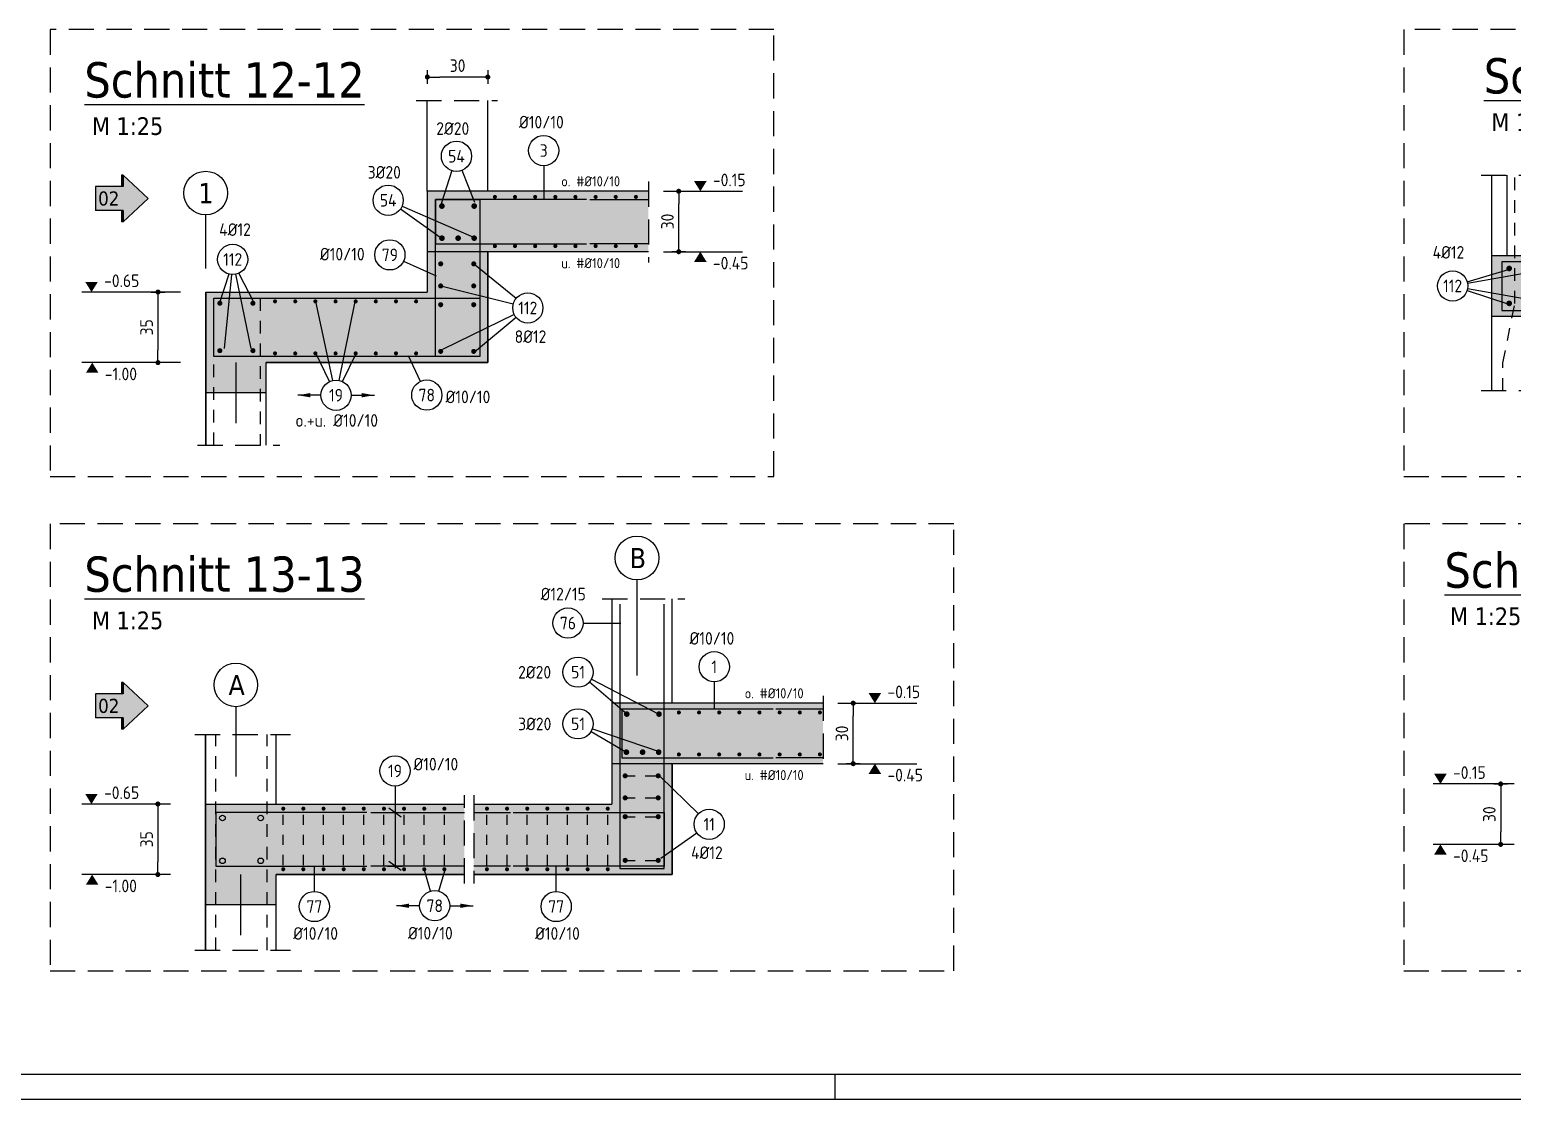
# Model space of a CAD drawing. Extents: x 6.5 to 106.5, y 0 to 47.5.
# Drawn here: x 19.98 to 34.7, y 0 to 10.61 of the extents above; entities that cross this region are included whole.
import ezdxf
from ezdxf.enums import TextEntityAlignment as Align

# ---------------------------------------------------------------- set-up
doc = ezdxf.new("R2010")
doc.units = 0
doc.header["$LTSCALE"] = 0.5
for name, pattern in [('AUSGEZOGEN', [1000.01, 1000, 0.01]), ('DASHED', [0.75, 0.5, -0.25]), ('DOT', [0.175, 0.05, -0.125]), ('HIDDEN', [0.375, 0.25, -0.125]), ('STRICHLINIE', [0.75, 0.5, -0.25])]:
    doc.linetypes.add(name, pattern=pattern)
for name, color, linetype in [('ACHSEN', 7, 'Continuous'), ('AFB', 7, 'Continuous'), ('AFU', 7, 'Continuous'), ('BETON', 7, 'Continuous'), ('DETAIL', 7, 'Continuous'), ('grau_hell', 7, 'Continuous'), ('grau_mittel', 7, 'Continuous'), ('HILFE', 7, 'Continuous'), ('index', 7, 'Continuous'), ('koten', 7, 'Continuous'), ('MASSE', 7, 'Continuous'), ('OBJEKT', 7, 'Continuous'), ('RAHMEN', 7, 'Continuous'), ('RND', 7, 'Continuous'), ('SFP_Achsen', 7, 'Continuous'), ('TEXT', 7, 'Continuous')]:
    doc.layers.add(name, color=color, linetype=linetype)
doc.styles.add('helv', font='tahoma.ttf')
doc.styles.add('txt', font='isocp.shx')
doc.linetypes.add('AFU_50L', pattern='A,0.75,["/",Standard,S=0.2,R=0,X=-0.01,Y=-0.1],0.07,["/",Standard,S=0.2,R=0,X=-0.01,Y=-0.1],0.75', length=1.57)
doc.linetypes.add('AFU_50M', pattern='A,0.45,["/",Standard,S=0.2,R=0,X=-0.01,Y=-0.1],0.07,["/",Standard,S=0.2,R=0,X=-0.01,Y=-0.1],0.45', length=0.97)
doc.dimstyles.new('DOT_I', dxfattribs={"dimscale": 0.5, "dimtxt": 0.25, "dimasz": 0.25, "dimexe": 0.1, "dimexo": 0.3, "dimgap": 0.1, "dimtad": 1, "dimdec": 3, "dimzin": 3, "dimtxsty": 'txt', "dimblk": 'DOT', "dimblk1": 'DOT', "dimblk2": 'DOT', "dimsah": 1, "dimcen": 0.1, "dimse1": 1, "dimse2": 1, "dimazin": 0, "dimtfac": 1, "dimtdec": 4, "dimtix": 1, "dimtmove": 2, "dimatfit": 3, "dimfxl": 0, "dimtvp": 1, "dimtolj": 1, "dimtzin": 0, "dimarcsym": 0})

# ---------------------------------------------------------------- blocks, each defined once
blk = doc.blocks.new('A0-19-0')
at = {"layer": 'RAHMEN', "color": 5}
blk.add_line((2, 0.5), (137.4, 0.5), dxfattribs=at)
at = {"layer": 'RAHMEN', "color": 7}
blk.add_line((42.9, 0.5), (42.9, 0), dxfattribs=at)
at = {"layer": 'RAHMEN'}
blk.add_line((0, 0), (137.9, 0), dxfattribs=at)
blk = doc.blocks.new('RND_HIN')
at = {"layer": 'RND', "color": 7, "linetype": 'Continuous'}
blk.add_circle((0, 0), 0.3, dxfattribs=at)
at = {"layer": 'RND', "color": 7, "linetype": 'Continuous', "style": 'txt'}
blk.add_attdef('POSI', text='', height=0.25, dxfattribs=at).set_placement((0, 0), align=Align.MIDDLE)
blk = doc.blocks.new('okrd_o')
at = {"layer": 'koten', "color": 7, "linetype": 'Continuous'}
blk.add_solid([(-0.125, 0.202), (0.125, 0.202), (0, 0)], dxfattribs=at)
at = {"layer": 'koten', "style": 'txt'}
blk.add_attdef('OKRD', (0.25, 0.1), '', height=0.25, dxfattribs=at)
blk = doc.blocks.new('okrd_u')
at = {"layer": 'koten', "color": 7, "linetype": 'Continuous'}
blk.add_solid([(-0.125, -0.202), (0.125, -0.202), (0, 0)], dxfattribs=at)
at = {"layer": 'koten', "style": 'txt'}
blk.add_attdef('OKRD', (0.25, -0.35), '', height=0.25, dxfattribs=at)
blk = doc.blocks.new('DOT')
at = {"layer": 'MASSE', "color": 7, "linetype": 'Continuous'}
for p, q in [((0, 0), (-1, 0)), ((0, 0.54), (0, -0.54))]:
    blk.add_line(p, q, dxfattribs=at)
at = {"layer": 'MASSE', "color": 7, "linetype": 'Continuous', "const_width": 0.2}
blk.add_lwpolyline([(-0.1, 0, 1), (0.1, 0, 1)], format="xyb", close=True, dxfattribs=at)
blk = doc.blocks.new('*D75')
at = {"layer": 'Defpoints', "color": 0, "linetype": 'AUSGEZOGEN', "transparency": 16777216}
for p in [(34.581, 3.129), (34.581, 2.529), (34.581, 2.529)]:
    blk.add_point(p, dxfattribs=at)
at = {"layer": 'MASSE', "color": 0, "linetype": 'AUSGEZOGEN', "lineweight": -2, "transparency": 16777216}
blk.add_line((34.581, 3.004), (34.581, 2.654), dxfattribs=at)
at = {"layer": 'MASSE', "color": 0, "linetype": 'AUSGEZOGEN', "lineweight": -2, "transparency": 16777216, "xscale": 0.125, "yscale": 0.125, "zscale": 0.125}
for p, rotation in [((34.581, 3.129), 90), ((34.581, 2.529), 270)]:
    blk.add_blockref('DOT', p, dxfattribs=dict(at, rotation=rotation))
at = {"layer": 'MASSE', "color": 0, "linetype": 'AUSGEZOGEN', "transparency": 16777216, "insert": (34.468, 2.829), "char_height": 0.125, "attachment_point": 5, "rotation": 90, "style": 'txt'}
blk.add_mtext('\\A1;30', dxfattribs=at)
blk = doc.blocks.new('*D145')
at = {"layer": 'Defpoints', "color": 0, "linetype": 'AUSGEZOGEN', "transparency": 16777216}
for p in [(26.422, 9.009), (26.422, 9.009), (26.422, 8.409)]:
    blk.add_point(p, dxfattribs=at)
at = {"layer": 'MASSE', "color": 0, "linetype": 'AUSGEZOGEN', "lineweight": -2, "transparency": 16777216}
blk.add_line((26.422, 8.534), (26.422, 8.884), dxfattribs=at)
at = {"layer": 'MASSE', "color": 0, "linetype": 'AUSGEZOGEN', "lineweight": -2, "transparency": 16777216, "xscale": 0.125, "yscale": 0.125, "zscale": 0.125}
for p, rotation in [((26.422, 9.009), 90), ((26.422, 8.409), 270)]:
    blk.add_blockref('DOT', p, dxfattribs=dict(at, rotation=rotation))
at = {"layer": 'MASSE', "color": 0, "linetype": 'AUSGEZOGEN', "transparency": 16777216, "insert": (26.31, 8.709), "char_height": 0.125, "attachment_point": 5, "rotation": 90, "style": 'txt'}
blk.add_mtext('\\A1;30', dxfattribs=at)
blk = doc.blocks.new('*D146')
at = {"layer": 'Defpoints', "color": 0, "linetype": 'AUSGEZOGEN', "transparency": 16777216}
for p in [(21.253, 8.009), (21.253, 7.309), (21.253, 7.309)]:
    blk.add_point(p, dxfattribs=at)
at = {"layer": 'MASSE', "color": 0, "linetype": 'AUSGEZOGEN', "lineweight": -2, "transparency": 16777216}
blk.add_line((21.253, 7.884), (21.253, 7.434), dxfattribs=at)
at = {"layer": 'MASSE', "color": 0, "linetype": 'AUSGEZOGEN', "lineweight": -2, "transparency": 16777216, "xscale": 0.125, "yscale": 0.125, "zscale": 0.125}
for p, rotation in [((21.253, 8.009), 90), ((21.253, 7.309), 270)]:
    blk.add_blockref('DOT', p, dxfattribs=dict(at, rotation=rotation))
at = {"layer": 'MASSE', "color": 0, "linetype": 'AUSGEZOGEN', "transparency": 16777216, "insert": (21.14, 7.659), "char_height": 0.125, "attachment_point": 5, "rotation": 90, "style": 'txt'}
blk.add_mtext('\\A1;35', dxfattribs=at)
blk = doc.blocks.new('PFEIL')
at = {"color": 7, "linetype": 'Continuous'}
blk.add_solid([(-1, -0.17), (-1, 0.17), (0, 0)], dxfattribs=at)
blk = doc.blocks.new('*D147')
at = {"layer": 'Defpoints', "color": 0, "linetype": 'AUSGEZOGEN', "transparency": 16777216}
for p in [(23.927, 10.142), (23.927, 10.142), (24.527, 10.142)]:
    blk.add_point(p, dxfattribs=at)
at = {"layer": 'MASSE', "color": 0, "linetype": 'AUSGEZOGEN', "lineweight": -2, "transparency": 16777216}
blk.add_line((24.402, 10.142), (24.052, 10.142), dxfattribs=at)
at = {"layer": 'MASSE', "color": 0, "linetype": 'AUSGEZOGEN', "lineweight": -2, "transparency": 16777216, "xscale": 0.125, "yscale": 0.125, "zscale": 0.125, "rotation": 180}
blk.add_blockref('DOT', (23.927, 10.142), dxfattribs=at)
at = {"layer": 'MASSE', "color": 0, "linetype": 'AUSGEZOGEN', "lineweight": -2, "transparency": 16777216, "xscale": 0.125, "yscale": 0.125, "zscale": 0.125}
blk.add_blockref('DOT', (24.527, 10.142), dxfattribs=at)
at = {"layer": 'MASSE', "color": 0, "linetype": 'AUSGEZOGEN', "transparency": 16777216, "insert": (24.227, 10.255), "char_height": 0.125, "attachment_point": 5, "style": 'txt'}
blk.add_mtext('\\A1;30', dxfattribs=at)
blk = doc.blocks.new('*D148')
at = {"layer": 'Defpoints', "color": 0, "linetype": 'AUSGEZOGEN', "transparency": 16777216}
for p in [(21.252, 2.93), (21.252, 2.23), (21.252, 2.23)]:
    blk.add_point(p, dxfattribs=at)
at = {"layer": 'MASSE', "color": 0, "linetype": 'AUSGEZOGEN', "lineweight": -2, "transparency": 16777216}
blk.add_line((21.252, 2.805), (21.252, 2.355), dxfattribs=at)
at = {"layer": 'MASSE', "color": 0, "linetype": 'AUSGEZOGEN', "lineweight": -2, "transparency": 16777216, "xscale": 0.125, "yscale": 0.125, "zscale": 0.125}
for p, rotation in [((21.252, 2.93), 90), ((21.252, 2.23), 270)]:
    blk.add_blockref('DOT', p, dxfattribs=dict(at, rotation=rotation))
at = {"layer": 'MASSE', "color": 0, "linetype": 'AUSGEZOGEN', "transparency": 16777216, "insert": (21.14, 2.58), "char_height": 0.125, "attachment_point": 5, "rotation": 90, "style": 'txt'}
blk.add_mtext('\\A1;35', dxfattribs=at)
blk = doc.blocks.new('*D149')
at = {"layer": 'Defpoints', "color": 0, "linetype": 'AUSGEZOGEN', "transparency": 16777216}
for p in [(28.154, 3.93), (28.154, 3.93), (28.154, 3.33)]:
    blk.add_point(p, dxfattribs=at)
at = {"layer": 'MASSE', "color": 0, "linetype": 'AUSGEZOGEN', "lineweight": -2, "transparency": 16777216}
blk.add_line((28.154, 3.455), (28.154, 3.805), dxfattribs=at)
at = {"layer": 'MASSE', "color": 0, "linetype": 'AUSGEZOGEN', "lineweight": -2, "transparency": 16777216, "xscale": 0.125, "yscale": 0.125, "zscale": 0.125}
for p, rotation in [((28.154, 3.93), 90), ((28.154, 3.33), 270)]:
    blk.add_blockref('DOT', p, dxfattribs=dict(at, rotation=rotation))
at = {"layer": 'MASSE', "color": 0, "linetype": 'AUSGEZOGEN', "transparency": 16777216, "insert": (28.042, 3.63), "char_height": 0.125, "attachment_point": 5, "rotation": 90, "style": 'txt'}
blk.add_mtext('\\A1;30', dxfattribs=at)
blk = doc.blocks.new('lei_gre')
at = {"layer": 'RND', "color": 7, "linetype": 'Continuous'}
for p, q in [((-0.09, -0.12), (0.09, 0.12)), ((0, 0.15), (0, -0.15))]:
    blk.add_line(p, q, dxfattribs=at)
blk = doc.blocks.new('hin_ind5')
at = {"layer": 'grau_hell', "linetype": 'AUSGEZOGEN'}
h = blk.add_hatch(color=9, dxfattribs=at)
h.dxf.hatch_style = 2
h.paths.add_polyline_path([(0, 0), (0.619, -0.577), (0.619, -0.3), (1.306, -0.3), (1.306, 0.3), (0.619, 0.3), (0.619, 0.577)])
h.paths.add_polyline_path([(0.34, -0.274), (1.311, -0.274), (1.311, 0.274), (0.34, 0.274)], flags=9)
at = {"layer": 'OBJEKT', "linetype": 'AUSGEZOGEN'}
for points in [[(0.619, 0.3), (0.66, 0.3), (0.66, 0.577), (0.619, 0.577)], [(0.619, -0.577), (0.66, -0.577), (0.66, -0.3), (0.619, -0.3)]]:
    blk.add_hatch(color=1, dxfattribs=at).paths.add_polyline_path(points)
at = {"layer": 'OBJEKT', "color": 1, "linetype": 'AUSGEZOGEN'}
for p, q in [((0, 0), (0.619, 0.577)), ((0.619, 0.577), (0.619, 0.3)), ((0.619, 0.577), (0.66, 0.577)), ((0.66, 0.577), (0.66, 0.3)), ((0, 0), (0.619, -0.577)), ((0.619, 0.3), (1.306, 0.3)), ((1.306, 0.3), (1.306, -0.3)), ((0.619, -0.3), (0.619, -0.577)), ((0.619, -0.3), (1.306, -0.3)), ((0.66, -0.3), (0.66, -0.577))]:
    blk.add_line(p, q, dxfattribs=at)
at = {"layer": 'OBJEKT', "color": 7, "linetype": 'AUSGEZOGEN'}
blk.add_line((0.619, -0.577), (0.66, -0.577), dxfattribs=at)
at = {"layer": 'index', "color": 1, "linetype": 'Continuous', "style": 'helv'}
blk.add_attdef('INDEX', text='', height=0.35, rotation=360, dxfattribs=at).set_placement((1.259, 0), align=Align.MIDDLE_RIGHT)

msp = doc.modelspace()

# ---------------------------------------------------------------- hatches: boundary and pattern name
at = {"layer": 'grau_hell', "linetype": 'AUSGEZOGEN'}
for points in [[(24.5266, 7.3087), (24.5266, 8.4087), (23.9266, 8.4087), (23.9266, 8.0087), (21.7266, 8.0087), (21.7266, 7.3087), (21.7266, 7.0087), (22.3266, 7.0087), (22.3266, 7.3087)], [(24.3883, 2.9296), (24.3883, 2.2296), (26.3579, 2.2296), (26.3579, 3.3296), (25.7579, 3.3296), (25.7579, 2.9296)], [(24.2943, 2.2296), (24.2943, 2.9296), (22.4256, 2.9296), (21.7256, 2.9296), (21.7256, 2.2296), (21.7256, 1.9296), (22.4256, 1.9296), (22.4256, 2.2296)]]:
    msp.add_hatch(color=9, dxfattribs=at).paths.add_polyline_path(points)
at = {"layer": 'grau_mittel', "linetype": 'AUSGEZOGEN'}
for points in [[(24.5266, 9.0087), (23.9266, 9.0087), (23.9266, 8.4087), (24.5266, 8.4087), (26.122, 8.4087), (26.122, 9.0087), (24.5766, 9.0087)], [(26.3579, 3.9296), (25.7579, 3.9296), (25.7579, 3.3296), (26.3579, 3.3296), (27.8542, 3.3296), (27.8542, 3.9296)]]:
    msp.add_hatch(color=61, dxfattribs=at).paths.add_polyline_path(points)

# ---------------------------------------------------------------- linework, layer by layer
at = {"layer": 'ACHSEN', "color": 140, "linetype": 'AUSGEZOGEN'}
for p, q in [((21.7266, 8.2437), (21.7266, 8.7749)), ((26.0079, 5.1543), (26.0079, 4.204)), ((22.0256, 3.8953), (22.0256, 3.2043))]:
    msp.add_line(p, q, dxfattribs=at)
at = {"layer": 'AFB', "color": 1, "linetype": 'AUSGEZOGEN'}
for p, q in [((22.0266, 7.3087), (22.0266, 6.7087)), ((22.0722, 2.2296), (22.0722, 1.6296))]:
    msp.add_line(p, q, dxfattribs=at)
at = {"layer": 'AFU', "color": 8, "linetype": 'AFU_50M'}
for p, q in [((24.5266, 8.4087), (23.9266, 8.4087)), ((35.1927, 7.7672), (34.4927, 7.7672)), ((22.3266, 7.0087), (21.7266, 7.0087)), ((26.3579, 3.9296), (25.7579, 3.9296)), ((26.3579, 3.3296), (25.7579, 3.3296)), ((21.7256, 2.9296), (22.4256, 2.9296)), ((22.4256, 1.9296), (21.7256, 1.9296))]:
    msp.add_line(p, q, dxfattribs=at)
at = {"layer": 'AFU', "color": 8, "linetype": 'AFU_50L'}
msp.add_line((35.1927, 8.3672), (34.4927, 8.3672), dxfattribs=at)
at = {"layer": 'BETON', "color": 6, "linetype": 'AUSGEZOGEN'}
for p, q in [((34.4927, 7.031), (34.4927, 9.1685)), ((23.9266, 9.0087), (23.9266, 8.0087)), ((26.122, 8.4087), (24.5266, 8.4087)), ((21.7266, 8.0087), (23.9266, 8.0087)), ((22.3266, 6.4892), (22.3266, 7.3087)), ((25.7579, 4.9647), (25.7579, 2.9296)), ((22.4256, 2.9296), (22.4256, 3.6198)), ((27.8542, 3.3296), (26.3579, 3.3296)), ((22.4256, 2.9296), (24.2943, 2.9296)), ((24.3883, 2.9296), (25.7579, 2.9296)), ((22.4256, 1.4802), (22.4256, 2.2296))]:
    msp.add_line(p, q, dxfattribs=at)
at = {"layer": 'BETON', "color": 7, "linetype": 'AUSGEZOGEN'}
for p, q in [((34.6427, 9.1685), (34.6427, 8.3672)), ((34.6427, 8.3672), (34.4927, 8.3672))]:
    msp.add_line(p, q, dxfattribs=at)
at = {"layer": 'BETON', "color": 6, "linetype": 'AUSGEZOGEN', "lineweight": 35}
for p, q in [((24.5266, 8.4087), (24.5266, 7.3087)), ((24.5266, 7.3087), (22.3266, 7.3087)), ((26.3579, 3.3296), (26.3579, 2.2296)), ((24.2943, 2.2296), (22.4256, 2.2296)), ((26.3579, 2.2296), (24.3883, 2.2296))]:
    msp.add_line(p, q, dxfattribs=at)
at = {"layer": 'BETON', "color": 6, "linetype": 'AUSGEZOGEN', "lineweight": 25, "flags": 128}
for points in [[(26.122, 9.0087), (24.5766, 9.0087), (24.5266, 9.0087), (23.9266, 9.0087)], [(27.8542, 3.9296), (26.3579, 3.9296), (26.3579, 4.9647)]]:
    msp.add_lwpolyline(points, dxfattribs=at)
at = {"layer": 'BETON', "color": 6, "linetype": 'AUSGEZOGEN', "lineweight": 35, "flags": 128}
for points in [[(21.7266, 8.0087), (21.7266, 7.3087), (21.7266, 6.4892)], [(21.7256, 3.6198), (21.7256, 2.2296), (21.7256, 1.4802)]]:
    msp.add_lwpolyline(points, dxfattribs=at)
at = {"layer": 'DETAIL', "color": 102, "linetype": 'STRICHLINIE'}
for points in [[(20.1823, 10.612), (20.1823, 6.1797), (27.3671, 6.1797), (27.3671, 10.612)], [(33.618, 10.612), (33.618, 6.1797), (38.1038, 6.1797), (38.1038, 10.612)], [(20.1823, 5.7085), (20.1823, 1.2762), (29.1526, 1.2762), (29.1526, 5.7085)], [(33.618, 5.7085), (33.618, 1.2762), (39.5031, 1.2762), (39.5031, 5.7085)]]:
    msp.add_lwpolyline(points, close=True, dxfattribs=at)
at = {"layer": 'grau_mittel', "color": 61, "linetype": 'AUSGEZOGEN'}
msp.add_solid([(34.4927, 7.7672), (34.4927, 8.3672), (36.602, 7.7672), (36.602, 8.3672)], dxfattribs=at)
at = {"layer": 'HILFE', "color": 102, "linetype": 'DASHED'}
for p, q in [((23.8167, 9.91), (24.6248, 9.91)), ((34.3866, 9.1685), (35.3191, 9.1685)), ((26.122, 9.1046), (26.122, 8.3014)), ((34.3866, 7.031), (35.3191, 7.031)), ((21.6453, 6.4892), (22.4633, 6.4892)), ((25.6635, 4.9647), (26.4835, 4.9647)), ((27.8542, 4.0044), (27.8542, 3.2604)), ((21.6191, 3.6198), (22.5687, 3.6198)), ((24.2943, 2.142), (24.2943, 3.016)), ((24.3883, 3.016), (24.3883, 2.142)), ((21.6191, 1.4802), (22.5687, 1.4802))]:
    msp.add_line(p, q, dxfattribs=at)
at = {"layer": 'HILFE', "color": 102, "linetype": 'AUSGEZOGEN'}
for p, q in [((26.2705, 9.0087), (27.0547, 9.0087)), ((25.5404, 8.9287), (26.122, 8.9287)), ((26.122, 8.4887), (25.5404, 8.4887)), ((26.2705, 8.4087), (27.0547, 8.4087)), ((21.4753, 8.0087), (20.4973, 8.0087)), ((21.4753, 7.3087), (20.4973, 7.3087)), ((28.0027, 3.9296), (28.7869, 3.9296)), ((27.8542, 3.3896), (27.3855, 3.3896)), ((28.0027, 3.3296), (28.7869, 3.3296)), ((34.7164, 3.129), (33.9119, 3.129)), ((21.3758, 2.9296), (20.4964, 2.9296)), ((23.3663, 2.8446), (24.2943, 2.8446)), ((24.3883, 2.8446), (24.752, 2.8446)), ((34.7164, 2.529), (33.9119, 2.529)), ((21.3758, 2.2296), (20.4964, 2.2296)), ((24.2943, 2.3146), (23.3663, 2.3146)), ((24.752, 2.3146), (24.3883, 2.3146))]:
    msp.add_line(p, q, dxfattribs=at)
at = {"layer": 'HILFE', "color": 102, "linetype": 'AUSGEZOGEN', "lineweight": 25, "flags": 128}
msp.add_lwpolyline([(27.8542, 3.8696), (27.3855, 3.8696)], dxfattribs=at)
at = {"layer": 'OBJEKT', "color": 7, "linetype": 'AUSGEZOGEN'}
for p, q in [((23.9266, 9.0087), (23.9266, 9.91)), ((24.5266, 9.0087), (24.5266, 9.91))]:
    msp.add_line(p, q, dxfattribs=at)
at = {"layer": 'RND', "color": 102, "linetype": 'AUSGEZOGEN'}
for p, q in [((24.17, 9.2136), (24.0643, 8.884)), ((24.2707, 9.2168), (24.3942, 8.9019)), ((25.0817, 9.2627), (25.0817, 8.9302)), ((23.6606, 8.8331), (24.0553, 8.5542)), ((23.6758, 8.8603), (24.3853, 8.5542)), ((23.6914, 8.3157), (24.014, 8.1685)), ((24.8076, 7.9458), (24.3856, 8.2888)), ((21.9561, 8.1875), (21.8605, 7.8936)), ((21.9816, 8.183), (21.9107, 7.4479)), ((22.0228, 8.185), (22.1746, 7.4479)), ((22.0542, 8.1946), (22.206, 7.9062)), ((34.2479, 8.1116), (34.6579, 8.2328)), ((34.2517, 8.0958), (35.048, 8.2397)), ((24.7785, 7.8873), (24.0735, 8.0624)), ((34.2467, 8.0228), (34.6614, 7.8881)), ((34.2518, 8.0433), (35.041, 7.9055)), ((22.9887, 7.132), (22.8188, 7.9154)), ((23.0503, 7.1324), (23.2092, 7.9154)), ((24.7892, 7.7854), (24.0786, 7.4387)), ((24.8085, 7.7555), (24.3956, 7.4135)), ((22.9557, 7.1207), (22.8213, 7.4018)), ((23.0854, 7.1206), (23.2193, 7.3993)), ((23.8584, 7.1229), (23.7411, 7.3764)), ((22.8705, 6.9854), (22.6402, 6.9854)), ((23.1705, 6.9854), (23.4008, 6.9854)), ((25.4727, 4.7248), (25.846, 4.7248)), ((25.5367, 4.1406), (25.9068, 3.8243)), ((25.5558, 4.169), (26.2262, 3.8218)), ((26.7746, 4.1413), (26.7746, 3.8696)), ((25.5519, 3.6491), (25.8966, 3.4464)), ((25.5647, 3.6769), (26.2364, 3.449)), ((23.6058, 3.1081), (23.6058, 2.2922)), ((26.6171, 2.8334), (26.2384, 3.202)), ((26.6023, 2.6419), (26.2447, 2.388)), ((22.8056, 2.0628), (22.8056, 2.3146)), ((23.9585, 2.0644), (23.8985, 2.2722)), ((24.0422, 2.0643), (24.1014, 2.2678)), ((25.2061, 2.0628), (25.2061, 2.3146)), ((23.8502, 1.9203), (23.6199, 1.9203)), ((24.1502, 1.9203), (24.3805, 1.9203))]:
    msp.add_line(p, q, dxfattribs=at)
at = {"layer": 'RND', "color": 1, "linetype": 'HIDDEN'}
for p, q in [((21.8277, 1.4802), (21.8277, 3.6198)), ((22.3383, 1.4802), (22.3383, 3.6198))]:
    msp.add_line(p, q, dxfattribs=at)
at = {"layer": 'RND', "color": 171, "linetype": 'DOT'}
for p, q in [((25.8905, 3.2095), (26.2184, 3.2095)), ((25.8905, 2.9904), (26.2184, 2.9904)), ((22.4962, 2.324), (22.4962, 2.8738)), ((22.6962, 2.324), (22.6962, 2.8738)), ((22.8962, 2.324), (22.8962, 2.8738)), ((23.0962, 2.324), (23.0962, 2.8738)), ((23.2962, 2.324), (23.2962, 2.8738)), ((23.4962, 2.324), (23.4962, 2.8738)), ((23.6962, 2.324), (23.6962, 2.8738)), ((23.8962, 2.324), (23.8962, 2.8738)), ((24.0962, 2.324), (24.0962, 2.8738)), ((24.5179, 2.324), (24.5179, 2.8738)), ((24.7179, 2.324), (24.7179, 2.8738)), ((24.9179, 2.324), (24.9179, 2.8738)), ((25.1179, 2.324), (25.1179, 2.8738)), ((25.3179, 2.324), (25.3179, 2.8738)), ((25.5179, 2.324), (25.5179, 2.8738)), ((25.7179, 2.324), (25.7179, 2.8738)), ((25.8905, 2.8041), (26.2184, 2.8041)), ((25.8905, 2.3709), (26.2184, 2.3709))]:
    msp.add_line(p, q, dxfattribs=at)
at = {"layer": 'RND', "color": 1, "linetype": 'HIDDEN'}
for points in [[(34.6039, 7.031), (34.6039, 7.3072), (34.7215, 7.8956), (34.7215, 9.1685)], [(21.8066, 6.4892), (21.8066, 7.9487), (22.2666, 7.9487), (22.2666, 6.4892)]]:
    msp.add_lwpolyline(points, dxfattribs=at)
at = {"layer": 'RND', "color": 1, "linetype": 'AUSGEZOGEN'}
for points in [[(25.5066, 8.9287), (24.0066, 8.9287), (24.0066, 8.4887), (25.5066, 8.4887)], [(36.0927, 8.3072), (34.5927, 8.3072), (34.5927, 7.8272), (36.0927, 7.8272)], [(25.8379, 4.9129), (25.8379, 2.2896), (26.2779, 2.2896), (26.2779, 4.9129)], [(27.3579, 3.8696), (25.8579, 3.8696), (25.8579, 3.3896), (27.3579, 3.3896)], [(23.3277, 2.8446), (21.8277, 2.8446), (21.8277, 2.3146), (23.3277, 2.3146)], [(24.7779, 2.8446), (26.2779, 2.8446), (26.2779, 2.3146), (24.7779, 2.3146)]]:
    msp.add_lwpolyline(points, dxfattribs=at)
for points in [[(24.0066, 8.9287), (24.4466, 8.9287), (24.4466, 7.3687), (24.0066, 7.3687)], [(21.8066, 7.9487), (24.4466, 7.9487), (24.4466, 7.3687), (21.8066, 7.3687)]]:
    msp.add_lwpolyline(points, close=True, dxfattribs=at)
at = {"layer": 'RND', "color": 7, "linetype": 'AUSGEZOGEN'}
for points, const_width in [([(24.0575, 8.8617, 1), (24.0855, 8.8617, 1)], 0.028), ([(24.3778, 8.8617, 1), (24.4058, 8.8617, 1)], 0.028), ([(24.5871, 8.9527, 1), (24.6071, 8.9527, 1)], 0.02), ([(24.7871, 8.9527, 1), (24.8071, 8.9527, 1)], 0.02), ([(24.9871, 8.9527, 1), (25.0071, 8.9527, 1)], 0.02), ([(25.1871, 8.9527, 1), (25.2071, 8.9527, 1)], 0.02), ([(25.3871, 8.9527, 1), (25.4071, 8.9527, 1)], 0.02), ([(25.5871, 8.9527, 1), (25.6071, 8.9527, 1)], 0.02), ([(25.7871, 8.9527, 1), (25.8071, 8.9527, 1)], 0.02), ([(25.9871, 8.9527, 1), (26.0071, 8.9527, 1)], 0.02), ([(24.0575, 8.5434, 1), (24.0855, 8.5434, 1)], 0.028), ([(24.2184, 8.5434, 1), (24.2464, 8.5434, 1)], 0.028), ([(24.3778, 8.5434, 1), (24.4058, 8.5434, 1)], 0.028), ([(24.5871, 8.4647, -1), (24.6071, 8.4647, -1)], 0.02), ([(24.7871, 8.4647, -1), (24.8071, 8.4647, -1)], 0.02), ([(24.9871, 8.4647, -1), (25.0071, 8.4647, -1)], 0.02), ([(25.1871, 8.4647, -1), (25.2071, 8.4647, -1)], 0.02), ([(25.3871, 8.4647, -1), (25.4071, 8.4647, -1)], 0.02), ([(25.5871, 8.4647, -1), (25.6071, 8.4647, -1)], 0.02), ([(25.7871, 8.4647, -1), (25.8071, 8.4647, -1)], 0.02), ([(25.9871, 8.4647, -1), (26.0071, 8.4647, -1)], 0.02), ([(24.0467, 8.2886, 1), (24.0717, 8.2886, 1)], 0.025), ([(24.3745, 8.2886, 1), (24.3995, 8.2886, 1)], 0.025), ([(34.6515, 8.2428, 1), (34.6795, 8.2428, 1)], 0.028), ([(24.0467, 8.0695, 1), (24.0717, 8.0695, 1)], 0.025), ([(24.3745, 8.0695, 1), (24.3995, 8.0695, 1)], 0.025), ([(21.8546, 7.8979, 1), (21.8796, 7.8979, 1)], 0.025), ([(22.1832, 7.8979, 1), (22.2082, 7.8979, 1)], 0.025), ([(22.4054, 7.9164, 1), (22.4254, 7.9164, 1)], 0.02), ([(22.6054, 7.9164, 1), (22.6254, 7.9164, 1)], 0.02), ([(22.8054, 7.9164, 1), (22.8254, 7.9164, 1)], 0.02), ([(23.0054, 7.9164, 1), (23.0254, 7.9164, 1)], 0.02), ([(23.2054, 7.9164, 1), (23.2254, 7.9164, 1)], 0.02), ([(23.4054, 7.9164, 1), (23.4254, 7.9164, 1)], 0.02), ([(23.6054, 7.9164, 1), (23.6254, 7.9164, 1)], 0.02), ([(23.8054, 7.9164, 1), (23.8254, 7.9164, 1)], 0.02), ([(24.0467, 7.8833, 1), (24.0717, 7.8833, 1)], 0.025), ([(24.3745, 7.8833, 1), (24.3995, 7.8833, 1)], 0.025), ([(34.6515, 7.8967, 1), (34.6795, 7.8967, 1)], 0.028), ([(21.8546, 7.4274, 1), (21.8796, 7.4274, 1)], 0.025), ([(22.1832, 7.4274, 1), (22.2082, 7.4274, 1)], 0.025), ([(22.4054, 7.4003, 1), (22.4254, 7.4003, 1)], 0.02), ([(22.6054, 7.4003, 1), (22.6254, 7.4003, 1)], 0.02), ([(22.8054, 7.4003, 1), (22.8254, 7.4003, 1)], 0.02), ([(23.0054, 7.4003, 1), (23.0254, 7.4003, 1)], 0.02), ([(23.2054, 7.4003, 1), (23.2254, 7.4003, 1)], 0.02), ([(23.4054, 7.4003, 1), (23.4254, 7.4003, 1)], 0.02), ([(23.6054, 7.4003, 1), (23.6254, 7.4003, 1)], 0.02), ([(23.8054, 7.4003, 1), (23.8254, 7.4003, 1)], 0.02), ([(24.0467, 7.4203, 1), (24.0717, 7.4203, 1)], 0.025), ([(24.3745, 7.4203, 1), (24.3995, 7.4203, 1)], 0.025), ([(25.892, 3.822, 1), (25.92, 3.822, 1)], 0.028), ([(26.2123, 3.822, 1), (26.2403, 3.822, 1)], 0.028), ([(26.4137, 3.8378, 1), (26.4337, 3.8378, 1)], 0.02), ([(26.6137, 3.8378, 1), (26.6337, 3.8378, 1)], 0.02), ([(26.8137, 3.8378, 1), (26.8337, 3.8378, 1)], 0.02), ([(27.0137, 3.8378, 1), (27.0337, 3.8378, 1)], 0.02), ([(27.2137, 3.8378, 1), (27.2337, 3.8378, 1)], 0.02), ([(27.4137, 3.8378, 1), (27.4337, 3.8378, 1)], 0.02), ([(27.6137, 3.8378, 1), (27.6337, 3.8378, 1)], 0.02), ([(27.8137, 3.8378, 1), (27.8337, 3.8378, 1)], 0.02), ([(25.8888, 3.4443, 1), (25.9168, 3.4443, 1)], 0.028), ([(26.0497, 3.4443, 1), (26.0777, 3.4443, 1)], 0.028), ([(26.2091, 3.4443, 1), (26.2371, 3.4443, 1)], 0.028), ([(26.4137, 3.4214, -1), (26.4337, 3.4214, -1)], 0.02), ([(26.6137, 3.4214, -1), (26.6337, 3.4214, -1)], 0.02), ([(26.8137, 3.4214, -1), (26.8337, 3.4214, -1)], 0.02), ([(27.0137, 3.4214, -1), (27.0337, 3.4214, -1)], 0.02), ([(27.2137, 3.4214, -1), (27.2337, 3.4214, -1)], 0.02), ([(27.4137, 3.4214, -1), (27.4337, 3.4214, -1)], 0.02), ([(27.6137, 3.4214, -1), (27.6337, 3.4214, -1)], 0.02), ([(27.8137, 3.4214, -1), (27.8337, 3.4214, -1)], 0.02), ([(25.878, 3.2095, 1), (25.903, 3.2095, 1)], 0.025), ([(26.2059, 3.2095, 1), (26.2309, 3.2095, 1)], 0.025), ([(25.878, 2.9904, 1), (25.903, 2.9904, 1)], 0.025), ([(26.2059, 2.9904, 1), (26.2309, 2.9904, 1)], 0.025), ([(22.4862, 2.8838, 1), (22.5062, 2.8838, 1)], 0.02), ([(22.6862, 2.8838, 1), (22.7062, 2.8838, 1)], 0.02), ([(22.8862, 2.8838, 1), (22.9062, 2.8838, 1)], 0.02), ([(23.0862, 2.8838, 1), (23.1062, 2.8838, 1)], 0.02), ([(23.2862, 2.8838, 1), (23.3062, 2.8838, 1)], 0.02), ([(23.4862, 2.8838, 1), (23.5062, 2.8838, 1)], 0.02), ([(23.6862, 2.8838, 1), (23.7062, 2.8838, 1)], 0.02), ([(23.8862, 2.8838, 1), (23.9062, 2.8838, 1)], 0.02), ([(24.0862, 2.8838, 1), (24.1062, 2.8838, 1)], 0.02), ([(24.5079, 2.8838, 1), (24.5279, 2.8838, 1)], 0.02), ([(24.7079, 2.8838, 1), (24.7279, 2.8838, 1)], 0.02), ([(24.9079, 2.8838, 1), (24.9279, 2.8838, 1)], 0.02), ([(25.1079, 2.8838, 1), (25.1279, 2.8838, 1)], 0.02), ([(25.3079, 2.8838, 1), (25.3279, 2.8838, 1)], 0.02), ([(25.5079, 2.8838, 1), (25.5279, 2.8838, 1)], 0.02), ([(25.7079, 2.8838, 1), (25.7279, 2.8838, 1)], 0.02), ([(25.878, 2.8041, 1), (25.903, 2.8041, 1)], 0.025), ([(26.2059, 2.8041, 1), (26.2309, 2.8041, 1)], 0.025), ([(25.878, 2.3709, 1), (25.903, 2.3709, 1)], 0.025), ([(26.2059, 2.3709, 1), (26.2309, 2.3709, 1)], 0.025), ([(22.4862, 2.2825, -1), (22.5062, 2.2825, -1)], 0.02), ([(22.6862, 2.2825, -1), (22.7062, 2.2825, -1)], 0.02), ([(22.8862, 2.2825, -1), (22.9062, 2.2825, -1)], 0.02), ([(23.0862, 2.2825, -1), (23.1062, 2.2825, -1)], 0.02), ([(23.2862, 2.2825, -1), (23.3062, 2.2825, -1)], 0.02), ([(23.4862, 2.2825, -1), (23.5062, 2.2825, -1)], 0.02), ([(23.6862, 2.2825, -1), (23.7062, 2.2825, -1)], 0.02), ([(23.8862, 2.2825, -1), (23.9062, 2.2825, -1)], 0.02), ([(24.0862, 2.2825, -1), (24.1062, 2.2825, -1)], 0.02), ([(24.5079, 2.2825, -1), (24.5279, 2.2825, -1)], 0.02), ([(24.7079, 2.2825, -1), (24.7279, 2.2825, -1)], 0.02), ([(24.9079, 2.2825, -1), (24.9279, 2.2825, -1)], 0.02), ([(25.1079, 2.2825, -1), (25.1279, 2.2825, -1)], 0.02), ([(25.3079, 2.2825, -1), (25.3279, 2.2825, -1)], 0.02), ([(25.5079, 2.2825, -1), (25.5279, 2.2825, -1)], 0.02), ([(25.7079, 2.2825, -1), (25.7279, 2.2825, -1)], 0.02)]:
    msp.add_lwpolyline(points, format="xyb", close=True, dxfattribs=dict(at, const_width=const_width))
for centre in [(21.8931, 2.791), (22.2725, 2.791), (21.8931, 2.3662), (22.2725, 2.3662)]:
    msp.add_circle(centre, 0.028, dxfattribs=at)
at = {"layer": 'SFP_Achsen', "color": 7, "linetype": 'AUSGEZOGEN'}
for centre in [(21.7266, 8.9912), (26.0079, 5.3707), (22.0256, 4.1117)]:
    msp.add_circle(centre, 0.2164, dxfattribs=at)

# ---------------------------------------------------------------- block references
at = {"layer": 'index', "color": 7, "linetype": 'AUSGEZOGEN'}
ref = msp.add_blockref('hin_ind5', (21.1552, 8.9374), dxfattribs=dict(at, xscale=-0.4, yscale=0.4, zscale=0.4, rotation=359.9999999999997))
ref.add_attrib('INDEX', '02', dxfattribs={"color": 1, "linetype": 'Continuous', "height": 0.14, "rotation": 360, "style": 'helv'}).set_placement((20.8695, 8.9374), align=Align.MIDDLE_RIGHT)
ref = msp.add_blockref('hin_ind5', (21.1552, 3.9037), dxfattribs=dict(at, xscale=-0.4, yscale=0.4, zscale=0.4, rotation=359.9999999999997))
ref.add_attrib('INDEX', '02', dxfattribs={"color": 1, "linetype": 'Continuous', "height": 0.14, "rotation": 360, "style": 'helv'}).set_placement((20.8695, 3.9037), align=Align.MIDDLE_RIGHT)
at = {"layer": 'koten', "color": 7, "linetype": 'AUSGEZOGEN', "xscale": 0.5, "yscale": 0.5, "zscale": 0.5}
for name, p, values in [('okrd_o', (26.6367, 9.0087), {'OKRD': '-0.15'}), ('okrd_u', (26.6367, 8.4087), {'OKRD': '-0.45'}), ('okrd_o', (20.5936, 8.0087), {'OKRD': '-0.65'}), ('okrd_u', (20.6005, 7.3087), {'OKRD': '-1.00'}), ('okrd_o', (28.369, 3.9296), {'OKRD': '-0.15'}), ('okrd_u', (28.369, 3.3296), {'OKRD': '-0.45'}), ('okrd_o', (20.5927, 2.9296), {'OKRD': '-0.65'}), ('okrd_u', (20.5995, 2.2296), {'OKRD': '-1.00'})]:
    msp.add_blockref(name, p, dxfattribs=at).add_auto_attribs(values)
at = {"layer": 'koten', "color": 6, "linetype": 'AUSGEZOGEN', "xscale": 0.5, "yscale": 0.5, "zscale": 0.5}
for name, p, values in [('okrd_o', (33.9829, 3.129), {'OKRD': '-0.15'}), ('okrd_u', (33.9829, 2.529), {'OKRD': '-0.45'})]:
    msp.add_blockref(name, p, dxfattribs=at).add_auto_attribs(values)
at = {"layer": 'RAHMEN', "color": 7, "linetype": 'AUSGEZOGEN', "xscale": 0.5, "yscale": 0.5, "zscale": 0.5}
msp.add_blockref('A0-19-0', (6.5209, 0), dxfattribs=at)
at = {"layer": 'RND', "color": 7, "linetype": 'AUSGEZOGEN', "xscale": 0.5, "yscale": 0.5, "zscale": 0.5}
for p, values in [((24.2159, 9.3565), {'POSI': '54'}), ((25.0817, 9.4127), {'POSI': '3'}), ((23.5381, 8.9197), {'POSI': '54'}), ((21.9948, 8.3324), {'POSI': '112'}), ((23.5549, 8.3779), {'POSI': '79'}), ((34.1041, 8.0691), {'POSI': '112'}), ((24.9241, 7.8512), {'POSI': '112'}), ((23.0205, 6.9854), {'POSI': '19'}), ((23.9213, 6.9868), {'POSI': '78'}), ((25.3227, 4.7248), {'POSI': '76'}), ((26.7746, 4.2913), {'POSI': '1'}), ((25.4226, 4.238), {'POSI': '51'}), ((25.4226, 3.7251), {'POSI': '51'}), ((23.6058, 3.2581), {'POSI': '19'}), ((26.7246, 2.7288), {'POSI': '11'}), ((22.8056, 1.9128), {'POSI': '77'}), ((24.0002, 1.9203), {'POSI': '78'}), ((25.2061, 1.9128), {'POSI': '77'})]:
    msp.add_blockref('RND_HIN', p, dxfattribs=at).add_auto_attribs(values)
at = {"layer": 'RND', "color": 102, "linetype": 'AUSGEZOGEN', "yscale": 0.125, "zscale": 0.125}
for p, xscale in [((22.6402, 6.9854), -0.125), ((23.4008, 6.9854), 0.125), ((23.6199, 1.9203), -0.125), ((24.3805, 1.9203), 0.125)]:
    msp.add_blockref('PFEIL', p, dxfattribs=dict(at, xscale=xscale))
at = {"layer": 'RND', "color": 7, "linetype": 'AUSGEZOGEN', "xscale": 0.5, "yscale": 0.5, "zscale": 0.5, "rotation": 90}
for p in [(23.6058, 2.8446), (23.6058, 2.3146)]:
    msp.add_blockref('lei_gre', p, dxfattribs=at)

# ---------------------------------------------------------------- texts
at = {"layer": 'SFP_Achsen', "color": 6, "linetype": 'AUSGEZOGEN', "style": 'helv'}
for s, p in [('1', (21.6541, 8.8903)), ('B', (25.9354, 5.2697)), ('A', (21.9532, 4.0107))]:
    msp.add_text(s, height=0.2, dxfattribs=at).set_placement(p)
at = {"layer": 'TEXT', "color": 5, "linetype": 'AUSGEZOGEN', "style": 'helv'}
for s, p in [('%%uSchnitt 12-12', (20.5222, 9.9389)), ('%%uSchnitt 1-1', (34.4135, 9.9794)), ('%%uSchnitt 13-13', (20.5222, 5.0354)), ('%%uSchnitt 5-5', (34.023, 5.0759))]:
    msp.add_text(s, height=0.35, dxfattribs=at).set_placement(p)
at = {"layer": 'TEXT', "color": 1, "linetype": 'AUSGEZOGEN', "style": 'helv'}
for p in [(20.5981, 9.5678), (34.4893, 9.6082), (34.0786, 4.7047), (20.5981, 4.6643)]:
    msp.add_text('M 1:25 ', height=0.175, dxfattribs=at).set_placement(p)
at = {"layer": 'TEXT', "color": 7, "linetype": 'AUSGEZOGEN', "style": 'txt'}
for s, height, p in [('%%c10/10', 0.125, (24.8368, 9.6321)), ('2%%c20', 0.125, (24.0155, 9.5685)), ('3%%c20', 0.125, (23.3345, 9.1344)), ('o. #%%c10/10', 0.1, (25.2556, 9.0576)), ('4%%c12', 0.125, (21.8605, 8.5658)), ('%%c10/10', 0.125, (22.8604, 8.3225)), ('4%%c12', 0.125, (33.9055, 8.3407)), ('u. #%%c10/10', 0.1, (25.2556, 8.2457)), ('8%%c12', 0.125, (24.7932, 7.5041)), ('%%c10/10', 0.125, (24.1078, 6.9061)), ('o.+u. %%c10/10', 0.125, (22.6168, 6.6726)), ('%%c12/15', 0.125, (25.0513, 4.9501)), ('%%c10/10', 0.125, (26.5296, 4.5106)), ('2%%c20', 0.125, (24.828, 4.1745)), ('o. #%%c10/10', 0.1, (27.0772, 3.9785)), ('3%%c20', 0.125, (24.828, 3.6616)), ('%%c10/10', 0.125, (23.7892, 3.2625)), ('u. #%%c10/10', 0.1, (27.0772, 3.1666)), ('4%%c12', 0.125, (26.5444, 2.3842)), ('%%c10/10', 0.125, (22.5959, 1.5831)), ('%%c10/10', 0.125, (23.7347, 1.5859)), ('%%c10/10', 0.125, (24.9964, 1.5831))]:
    msp.add_text(s, height=height, dxfattribs=at).set_placement(p)

# ---------------------------------------------------------------- dimensions: what is measured, and where the dimension line sits
at = {"layer": 'MASSE', "color": 7, "linetype": 'AUSGEZOGEN'}
dim = msp.add_linear_dim(base=(23.9266, 10.1423), p1=(24.5266, 10.1423), p2=(23.9266, 10.1423), dimstyle='DOT_I', override={"dimdec": 0, "dimlfac": 50}, dxfattribs=at)
dim.commit()
dim.dimension.update_dxf_attribs({"geometry": '*D147', "text_midpoint": (24.2266, 10.2548)})
for base, p1, p2, override, picture, middle in [((26.422, 9.0087), (26.422, 8.4087), (26.422, 9.0087), {"dimdec": 0, "dimlfac": 50}, '*D145', (26.3095, 8.7087)), ((21.2529, 7.3087), (21.2529, 8.0087), (21.2529, 7.3087), {"dimdec": 0, "dimlfac": 50}, '*D146', (21.1404, 7.6587)), ((28.1543, 3.9296), (28.1543, 3.3296), (28.1543, 3.9296), {"dimdec": 0, "dimlfac": 50}, '*D149', (28.0418, 3.6296)), ((34.5806, 2.529), (34.5806, 3.129), (34.5806, 2.529), {"dimdec": 0, "dimlfac": 50, "dimadec": 3}, '*D75', (34.4681, 2.829)), ((21.252, 2.2296), (21.252, 2.9296), (21.252, 2.2296), {"dimdec": 0, "dimlfac": 50}, '*D148', (21.1395, 2.5796))]:
    dim = msp.add_linear_dim(base=base, p1=p1, p2=p2, angle=90, dimstyle='DOT_I', override=override, dxfattribs=at)
    dim.commit()
    dim.dimension.update_dxf_attribs({"geometry": picture, "text_midpoint": middle})

doc.saveas('drawing.dxf')
